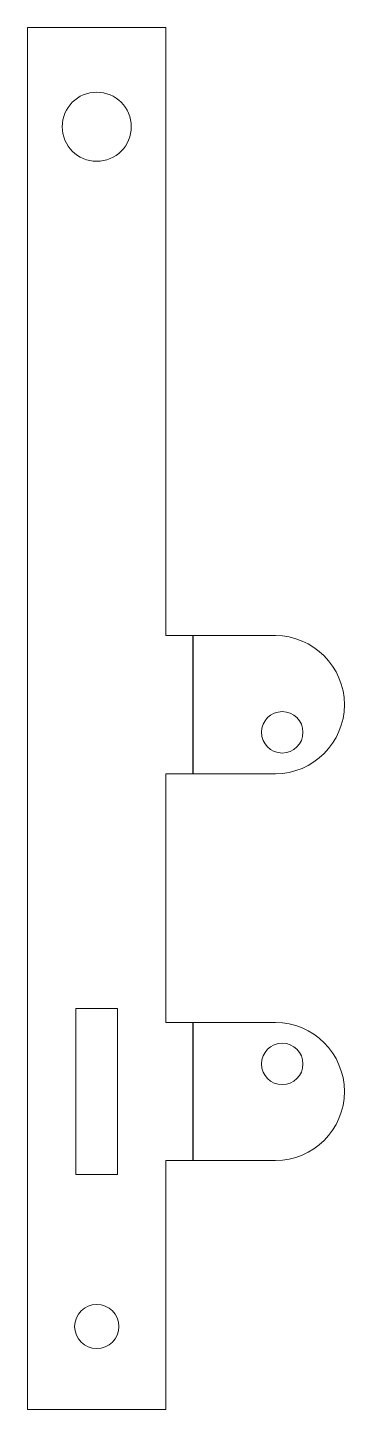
# Model space of a CAD drawing. Header units: millimetres. Extents: x -5 to 18, y -50 to 50.
import ezdxf

# ---------------------------------------------------------------- set-up
doc = ezdxf.new("R2010")
doc.units = ezdxf.units.MM
doc.linetypes.add('CENTERX2', pattern=[20.32, 12.7, -2.54, 2.54, -2.54])

msp = doc.modelspace()

# ---------------------------------------------------------------- linework, layer by layer
at = {"color": 7, "linetype": 'Continuous', "lineweight": 15}
for p, q in [((5, 50), (-5, 50)), ((-5, 50), (-5, -50)), ((5, 6), (5, 50)), ((12.93, 6), (5, 6)), ((5, -4), (12.93, -4)), ((5, -22), (5, -4)), ((1.5, -21), (-1.5, -21)), ((-1.5, -21), (-1.5, -33)), ((1.5, -33), (1.5, -21)), ((12.93, -22), (5, -22)), ((5, -32), (12.93, -32)), ((5, -50), (5, -32)), ((-1.5, -33), (1.5, -33)), ((-5, -50), (5, -50))]:
    msp.add_line(p, q, dxfattribs=at)
at = {"color": 7, "linetype": 'CENTERX2'}
for p, q in [((6.96, 6), (6.96, -4)), ((6.96, -22), (6.96, -32))]:
    msp.add_line(p, q, dxfattribs=at)
at = {"color": 7, "linetype": 'Continuous', "lineweight": 15}
for centre, radius in [((0, 42.83), 2.5), ((13.43, -1), 1.5), ((13.43, -25), 1.5), ((0, -44), 1.6)]:
    msp.add_circle(centre, radius, dxfattribs=at)
for centre in [(12.93, 1), (12.93, -27)]:
    msp.add_arc(centre, 5, 270, 90, dxfattribs=at)

doc.saveas('drawing.dxf')
